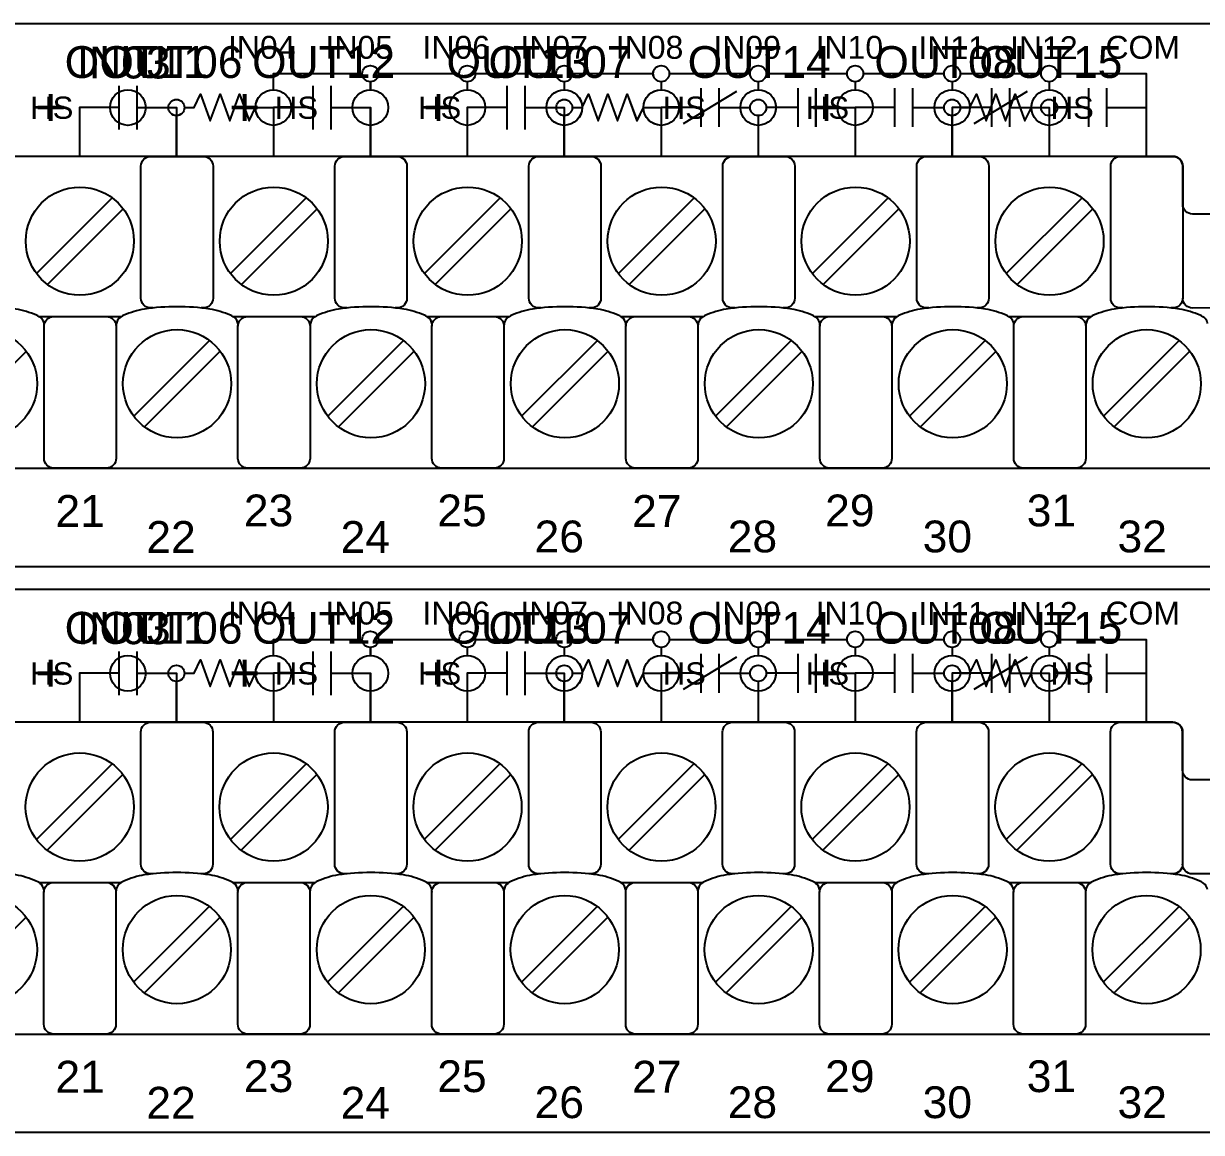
# Model space of a CAD drawing. Extents: x 1 to 47, y 1 to 34.6.
# Drawn here: x 34.4 to 38.044, y 10.856 to 14.286 of the extents above; entities that cross this region are included whole.
import ezdxf

# ---------------------------------------------------------------- set-up
doc = ezdxf.new("R2010")
doc.units = 0
doc.header["$MEASUREMENT"] = 0
for name, color, linetype in [('10_0______DWG_', 7, 'CONTINUOUS'), ('7_1__2___8__OPTOISOLATED_I', 7, 'CONTINUOUS'), ('7_2__7___8__OPTOISOLATED_I', 7, 'CONTINUOUS'), ('7_3__C___18__COMMON____6__', 7, 'CONTINUOUS'), ('7_4__D___18__COMMON____6__', 7, 'CONTINUOUS'), ('7_5__E___8__OPTOISOLATED_I', 7, 'CONTINUOUS'), ('7_6__4___18__COMMON____6__', 7, 'CONTINUOUS'), ('7_7__8___8__OPTOISOLATED_I', 7, 'CONTINUOUS'), ('8_1__2___8__OPTOISOLATED_I', 7, 'CONTINUOUS'), ('8_2__7___8__OPTOISOLATED_I', 7, 'CONTINUOUS'), ('8_3__C___18__COMMON____6__', 7, 'CONTINUOUS'), ('8_4__D___18__COMMON____6__', 7, 'CONTINUOUS'), ('8_5__E___8__OPTOISOLATED_I', 7, 'CONTINUOUS'), ('8_6__4___18__COMMON____6__', 7, 'CONTINUOUS'), ('8_7__8___8__OPTOISOLATED_I', 7, 'CONTINUOUS')]:
    doc.layers.add(name, color=color, linetype=linetype)
doc.styles.add('ARIAL', font='arial.ttf')

msp = doc.modelspace()

# ---------------------------------------------------------------- linework, layer by layer
at = {"layer": '10_0______DWG_'}
for points in [[(27.2942, 14.2863), (43.9545, 14.2863, -0.468367), (44.0044, 14.2263), (44.0044, 12.6563, -0.414132), (43.9545, 12.6063), (27.2942, 12.6063, -0.414214), (27.2442, 12.6563), (27.2442, 14.2363, -0.414287)], [(33.263, 13.0592), (33.263, 12.9412, 0.414213), (33.293, 12.9112), (38.2748, 12.9111, 0.414214), (38.3048, 12.9411), (38.3048, 13.2542), (38.3957, 13.4989, 0.480048), (38.2507, 13.6971), (38.0165, 13.6971, -0.414214), (37.9865, 13.7271), (37.9865, 13.8453, 0.414212), (37.9565, 13.8753), (37.9565, 13.8753), (32.9754, 13.8754, 0.414215), (32.9454, 13.8454), (32.9455, 13.5325), (32.8546, 13.2877, 0.47859), (32.9996, 13.0892), (33.233, 13.0892, -0.414214)], [(27.2942, 12.5363), (43.9545, 12.5363, -0.468367), (44.0044, 12.4763), (44.0044, 10.9063, -0.414132), (43.9545, 10.8563), (27.2942, 10.8563, -0.414214), (27.2442, 10.9063), (27.2442, 12.4863, -0.414287)], [(33.2624, 11.3088), (33.2624, 11.1908, 0.414213), (33.2924, 11.1608), (38.2743, 11.1608, 0.414214), (38.3043, 11.1908), (38.3043, 11.5038), (38.3952, 11.7486, 0.480048), (38.2501, 11.9468), (38.0159, 11.9468, -0.414214), (37.9859, 11.9768), (37.9859, 12.0949, 0.414212), (37.9559, 12.1249), (37.9559, 12.125), (32.9749, 12.125, 0.414215), (32.9449, 12.095), (32.945, 11.7821), (32.854, 11.5374, 0.47859), (32.9991, 11.3388), (33.2324, 11.3388, -0.414214)], [(34.4932, 11.6296), (34.6561, 11.6296, -0.414214), (34.6861, 11.5996), (34.6861, 11.1908, -0.414214), (34.6561, 11.1608), (34.4932, 11.1608, -0.414214), (34.4632, 11.1908), (34.4632, 11.5996, -0.414214)], [(35.0932, 11.6296), (35.2561, 11.6296, -0.414214), (35.2861, 11.5996), (35.2861, 11.1908, -0.414214), (35.2561, 11.1608), (35.0932, 11.1608, -0.414214), (35.0632, 11.1908), (35.0632, 11.5996, -0.414214)], [(35.6932, 11.6296), (35.8561, 11.6296, -0.414214), (35.8861, 11.5996), (35.8861, 11.1908, -0.414214), (35.8561, 11.1608), (35.6932, 11.1608, -0.414214), (35.6632, 11.1908), (35.6632, 11.5996, -0.414214)], [(36.2932, 11.6296), (36.4561, 11.6296, -0.414214), (36.4861, 11.5996), (36.4861, 11.1908, -0.414214), (36.4561, 11.1608), (36.2932, 11.1608, -0.414214), (36.2632, 11.1908), (36.2632, 11.5996, -0.414214)], [(36.8932, 11.6296), (37.0561, 11.6296, -0.414214), (37.0861, 11.5996), (37.0861, 11.1908, -0.414214), (37.0561, 11.1608), (36.8932, 11.1608, -0.414214), (36.8632, 11.1908), (36.8632, 11.5996, -0.414214)], [(37.4932, 11.6296), (37.6561, 11.6296, -0.414214), (37.6861, 11.5996), (37.6861, 11.1908, -0.414214), (37.6561, 11.1608), (37.4932, 11.1608, -0.414214), (37.4632, 11.1908), (37.4632, 11.5996, -0.414214)]]:
    msp.add_lwpolyline(points, format="xyb", close=True, dxfattribs=at)
for points in [[(34.8015, 13.4066), (34.7936, 13.4066, -0.414214), (34.7636, 13.4366), (34.7636, 13.8453, -0.414214), (34.7936, 13.8753), (34.9564, 13.8753, -0.414214), (34.9864, 13.8453), (34.9864, 13.4366, -0.414214), (34.9564, 13.4066), (34.9496, 13.4066)], [(35.4015, 13.4066), (35.3936, 13.4066, -0.414214), (35.3636, 13.4366), (35.3636, 13.8453, -0.414214), (35.3936, 13.8753), (35.5564, 13.8753, -0.414214), (35.5864, 13.8453), (35.5864, 13.4366, -0.414214), (35.5564, 13.4066), (35.5496, 13.4066)], [(36.0015, 13.4066), (35.9936, 13.4066, -0.414214), (35.9636, 13.4366), (35.9636, 13.8453, -0.414214), (35.9936, 13.8753), (36.1564, 13.8753, -0.414214), (36.1864, 13.8453), (36.1864, 13.4366, -0.414214), (36.1564, 13.4066), (36.1496, 13.4066)], [(36.6015, 13.4066), (36.5936, 13.4066, -0.414214), (36.5636, 13.4366), (36.5636, 13.8453, -0.414214), (36.5936, 13.8753), (36.7564, 13.8753, -0.414214), (36.7864, 13.8453), (36.7864, 13.4366, -0.414214), (36.7564, 13.4066), (36.7496, 13.4066)], [(37.2015, 13.4066), (37.1936, 13.4066, -0.414214), (37.1636, 13.4366), (37.1636, 13.8453, -0.414214), (37.1936, 13.8753), (37.3564, 13.8753, -0.414214), (37.3864, 13.8453), (37.3864, 13.4366, -0.414214), (37.3564, 13.4066), (37.3496, 13.4066)], [(37.8015, 13.4066), (37.7936, 13.4066, -0.414214), (37.7636, 13.4366), (37.7636, 13.8453, -0.414214), (37.7936, 13.8753), (37.9565, 13.8753, -0.414214), (37.9865, 13.8453), (37.9865, 13.4366, -0.414214), (37.9565, 13.4066), (37.9496, 13.4066)], [(38.0938, 13.4065), (38.0165, 13.4064, -0.414214), (37.9865, 13.4364)], [(34.4645, 13.3499, 0.191033), (34.456, 13.3738, 0.081668), (34.4403, 13.384, 0.0591), (34.3766, 13.4033, 0.034646), (34.2751, 13.4104, 0.03436), (34.1744, 13.4033, 0.0591), (34.1107, 13.384, 0.081668), (34.0951, 13.3738, 0.191033), (34.0866, 13.3499)], [(34.6566, 13.3799, -0.414214), (34.6866, 13.3499), (34.6866, 12.9412, -0.414214), (34.6566, 12.9112), (34.4937, 12.9112, -0.414214), (34.4637, 12.9412), (34.4637, 13.3499, -0.414214), (34.4937, 13.3799)], [(35.0645, 13.3499, 0.191033), (35.056, 13.3738, 0.081668), (35.0404, 13.384, 0.0591), (34.9766, 13.4033, 0.034646), (34.8751, 13.4104, 0.03436), (34.7744, 13.4033, 0.0591), (34.7107, 13.384, 0.081668), (34.6951, 13.3738, 0.191033), (34.6866, 13.3499)], [(35.2566, 13.3799, -0.414214), (35.2866, 13.3499), (35.2866, 12.9412, -0.414214), (35.2566, 12.9112), (35.0937, 12.9112, -0.414214), (35.0637, 12.9412), (35.0637, 13.3499, -0.414214), (35.0937, 13.3799)], [(35.6645, 13.3499, 0.191033), (35.656, 13.3738, 0.081668), (35.6404, 13.384, 0.0591), (35.5767, 13.4033, 0.034646), (35.4751, 13.4104, 0.03436), (35.3744, 13.4033, 0.0591), (35.3107, 13.384, 0.081668), (35.2951, 13.3738, 0.191033), (35.2866, 13.3499)], [(35.8566, 13.3799, -0.414214), (35.8866, 13.3499), (35.8866, 12.9412, -0.414214), (35.8566, 12.9112), (35.6937, 12.9112, -0.414214), (35.6637, 12.9412), (35.6637, 13.3499, -0.414214), (35.6937, 13.3799)], [(36.2645, 13.3499, 0.191033), (36.256, 13.3738, 0.081668), (36.2404, 13.384, 0.0591), (36.1767, 13.4033, 0.034646), (36.0751, 13.4104, 0.03436), (35.9744, 13.4033, 0.0591), (35.9107, 13.384, 0.081668), (35.8951, 13.3738, 0.191033), (35.8866, 13.3499)], [(36.4566, 13.3799, -0.414214), (36.4866, 13.3499), (36.4866, 12.9412, -0.414214), (36.4566, 12.9112), (36.2937, 12.9112, -0.414214), (36.2637, 12.9412), (36.2637, 13.3499, -0.414214), (36.2937, 13.3799)], [(36.8645, 13.3499, 0.191033), (36.856, 13.3738, 0.081668), (36.8404, 13.384, 0.0591), (36.7767, 13.4033, 0.034646), (36.6751, 13.4104, 0.03436), (36.5744, 13.4033, 0.0591), (36.5107, 13.384, 0.081668), (36.4951, 13.3738, 0.191033), (36.4866, 13.3499)], [(37.0566, 13.3799, -0.414214), (37.0866, 13.3499), (37.0866, 12.9412, -0.414214), (37.0566, 12.9112), (36.8938, 12.9112, -0.414214), (36.8638, 12.9412), (36.8638, 13.3499, -0.414214), (36.8938, 13.3799)], [(37.4645, 13.3499, 0.191033), (37.456, 13.3738, 0.081668), (37.4404, 13.384, 0.0591), (37.3767, 13.4033, 0.034646), (37.2751, 13.4104, 0.03436), (37.1745, 13.4033, 0.0591), (37.1107, 13.384, 0.081668), (37.0951, 13.3738, 0.191033), (37.0866, 13.3499)], [(37.6566, 13.3799, -0.414214), (37.6866, 13.3499), (37.6866, 12.9412, -0.414214), (37.6566, 12.9112), (37.4938, 12.9112, -0.414214), (37.4638, 12.9412), (37.4638, 13.3499, -0.414214), (37.4938, 13.3799)], [(38.0638, 13.3584, 0.127742), (38.056, 13.3738, 0.081668), (38.0404, 13.384, 0.0591), (37.9767, 13.4033, 0.034646), (37.8752, 13.4104, 0.03436), (37.7745, 13.4033, 0.0591), (37.7108, 13.384, 0.081668), (37.6951, 13.3738, 0.191033), (37.6866, 13.3499)], [(34.801, 11.6562), (34.7931, 11.6562, -0.414214), (34.7631, 11.6862), (34.7631, 12.095, -0.414214), (34.7931, 12.125), (34.9559, 12.125, -0.414214), (34.9859, 12.095), (34.9859, 11.6862, -0.414214), (34.9559, 11.6562), (34.9491, 11.6562)], [(35.401, 11.6562), (35.3931, 11.6562, -0.414214), (35.3631, 11.6862), (35.3631, 12.095, -0.414214), (35.3931, 12.125), (35.5559, 12.125, -0.414214), (35.5859, 12.095), (35.5859, 11.6862, -0.414214), (35.5559, 11.6562), (35.5491, 11.6562)], [(36.001, 11.6562), (35.9931, 11.6562, -0.414214), (35.9631, 11.6862), (35.9631, 12.095, -0.414214), (35.9931, 12.125), (36.1559, 12.125, -0.414214), (36.1859, 12.095), (36.1859, 11.6862, -0.414214), (36.1559, 11.6562), (36.1491, 11.6562)], [(36.601, 11.6562), (36.5931, 11.6562, -0.414214), (36.5631, 11.6862), (36.5631, 12.095, -0.414214), (36.5931, 12.125), (36.7559, 12.125, -0.414214), (36.7859, 12.095), (36.7859, 11.6862, -0.414214), (36.7559, 11.6562), (36.7491, 11.6562)], [(37.201, 11.6562), (37.1931, 11.6562, -0.414214), (37.1631, 11.6862), (37.1631, 12.095, -0.414214), (37.1931, 12.125), (37.3559, 12.125, -0.414214), (37.3859, 12.095), (37.3859, 11.6862, -0.414214), (37.3559, 11.6562), (37.3491, 11.6562)], [(37.801, 11.6562), (37.7931, 11.6562, -0.414214), (37.7631, 11.6862), (37.7631, 12.095, -0.414214), (37.7931, 12.125), (37.9559, 12.125, -0.414214), (37.9859, 12.095), (37.9859, 11.6862, -0.414214), (37.9559, 11.6562), (37.9491, 11.6562)], [(38.0933, 11.6561), (38.0159, 11.656, -0.414214), (37.9859, 11.686)], [(34.464, 11.5996, 0.191033), (34.4555, 11.6235, 0.081668), (34.4398, 11.6336, 0.0591), (34.3761, 11.653, 0.034646), (34.2746, 11.66, 0.03436), (34.1739, 11.653, 0.0591), (34.1102, 11.6336, 0.081668), (34.0946, 11.6235, 0.191033), (34.0861, 11.5996)], [(35.064, 11.5996, 0.191033), (35.0555, 11.6235, 0.081668), (35.0398, 11.6336, 0.0591), (34.9761, 11.653, 0.034646), (34.8746, 11.66, 0.03436), (34.7739, 11.653, 0.0591), (34.7102, 11.6336, 0.081668), (34.6946, 11.6235, 0.191033), (34.6861, 11.5996)], [(35.664, 11.5996, 0.191033), (35.6555, 11.6235, 0.081668), (35.6398, 11.6336, 0.0591), (35.5761, 11.653, 0.034646), (35.4746, 11.66, 0.03436), (35.3739, 11.653, 0.0591), (35.3102, 11.6336, 0.081668), (35.2946, 11.6235, 0.191033), (35.2861, 11.5996)], [(36.264, 11.5996, 0.191033), (36.2555, 11.6235, 0.081668), (36.2398, 11.6336, 0.0591), (36.1761, 11.653, 0.034646), (36.0746, 11.66, 0.03436), (35.9739, 11.653, 0.0591), (35.9102, 11.6336, 0.081668), (35.8946, 11.6235, 0.191033), (35.8861, 11.5996)], [(36.864, 11.5996, 0.191033), (36.8555, 11.6235, 0.081668), (36.8398, 11.6336, 0.0591), (36.7761, 11.653, 0.034646), (36.6746, 11.66, 0.03436), (36.5739, 11.653, 0.0591), (36.5102, 11.6336, 0.081668), (36.4946, 11.6235, 0.191033), (36.4861, 11.5996)], [(37.464, 11.5996, 0.191033), (37.4555, 11.6235, 0.081668), (37.4398, 11.6336, 0.0591), (37.3761, 11.653, 0.034646), (37.2746, 11.66, 0.03436), (37.1739, 11.653, 0.0591), (37.1102, 11.6336, 0.081668), (37.0946, 11.6235, 0.191033), (37.0861, 11.5996)], [(38.0633, 11.608, 0.127742), (38.0555, 11.6235, 0.081668), (38.0399, 11.6336, 0.0591), (37.9762, 11.653, 0.034646), (37.8746, 11.66, 0.03436), (37.7739, 11.653, 0.0591), (37.7102, 11.6336, 0.081668), (37.6946, 11.6235, 0.191033), (37.6861, 11.5996)]]:
    msp.add_lwpolyline(points, format="xyb", dxfattribs=at)
for points in [[(34.6749, 13.747), (34.4407, 13.5128)], [(35.2749, 13.747), (35.0407, 13.5128)], [(35.8749, 13.747), (35.6407, 13.5128)], [(36.4749, 13.747), (36.2407, 13.5128)], [(37.0749, 13.747), (36.8407, 13.5128)], [(37.6749, 13.747), (37.4407, 13.5128)], [(34.7083, 13.7135), (34.4741, 13.4794)], [(35.3083, 13.7135), (35.0741, 13.4794)], [(35.9083, 13.7135), (35.6741, 13.4794)], [(36.5083, 13.7135), (36.2741, 13.4794)], [(37.1083, 13.7135), (36.8741, 13.4794)], [(37.7083, 13.7135), (37.4741, 13.4794)], [(34.448, 13.3799), (34.7031, 13.3799)], [(35.048, 13.3799), (35.3031, 13.3799)], [(35.648, 13.3799), (35.9031, 13.3799)], [(36.248, 13.3799), (36.5031, 13.3799)], [(36.848, 13.3799), (37.1031, 13.3799)], [(37.448, 13.3799), (37.7031, 13.3799)], [(34.9755, 13.306), (34.7413, 13.0718)], [(35.5755, 13.306), (35.3413, 13.0718)], [(36.1755, 13.306), (35.9413, 13.0718)], [(36.7755, 13.306), (36.5413, 13.0718)], [(37.3755, 13.306), (37.1413, 13.0718)], [(37.9755, 13.306), (37.7414, 13.0718)], [(34.4089, 13.2725), (34.1747, 13.0384)], [(35.0089, 13.2725), (34.7748, 13.0384)], [(35.6089, 13.2725), (35.3748, 13.0384)], [(36.2089, 13.2725), (35.9748, 13.0384)], [(36.8089, 13.2725), (36.5748, 13.0384)], [(37.4089, 13.2725), (37.1748, 13.0384)], [(38.009, 13.2725), (37.7748, 13.0384)], [(34.6743, 11.9966), (34.4402, 11.7624)], [(35.2743, 11.9966), (35.0402, 11.7624)], [(35.8743, 11.9966), (35.6402, 11.7624)], [(36.4744, 11.9966), (36.2402, 11.7624)], [(37.0744, 11.9966), (36.8402, 11.7624)], [(37.6744, 11.9966), (37.4402, 11.7624)], [(34.7078, 11.9632), (34.4736, 11.729)], [(35.3078, 11.9632), (35.0736, 11.729)], [(35.9078, 11.9632), (35.6736, 11.729)], [(36.5078, 11.9632), (36.2736, 11.729)], [(37.1078, 11.9632), (36.8736, 11.729)], [(37.7078, 11.9632), (37.4736, 11.729)], [(34.4474, 11.6296), (34.7026, 11.6296)], [(35.0475, 11.6296), (35.3026, 11.6296)], [(35.6475, 11.6296), (35.9026, 11.6296)], [(36.2475, 11.6296), (36.5026, 11.6296)], [(36.8475, 11.6296), (37.1026, 11.6296)], [(37.4475, 11.6296), (37.7026, 11.6296)], [(34.975, 11.5556), (34.7408, 11.3214)], [(35.575, 11.5556), (35.3408, 11.3214)], [(36.175, 11.5556), (35.9408, 11.3214)], [(36.775, 11.5556), (36.5408, 11.3214)], [(37.375, 11.5556), (37.1408, 11.3214)], [(37.975, 11.5556), (37.7408, 11.3214)], [(34.4084, 11.5222), (34.1742, 11.288)], [(35.0084, 11.5222), (34.7742, 11.288)], [(35.6084, 11.5222), (35.3742, 11.288)], [(36.2084, 11.5222), (35.9742, 11.288)], [(36.8084, 11.5222), (36.5742, 11.288)], [(37.4084, 11.5222), (37.1742, 11.288)], [(38.0084, 11.5222), (37.7743, 11.288)]]:
    msp.add_lwpolyline(points, dxfattribs=at)
for centre in [(34.5745, 13.6132), (35.1745, 13.6132), (35.7745, 13.6132), (36.3745, 13.6132), (36.9745, 13.6132), (37.5745, 13.6132), (34.2751, 13.1722), (34.8751, 13.1722), (35.4751, 13.1722), (36.0751, 13.1722), (36.6751, 13.1722), (37.2751, 13.1722), (37.8752, 13.1722), (34.574, 11.8628), (35.174, 11.8628), (35.774, 11.8628), (36.374, 11.8628), (36.974, 11.8628), (37.574, 11.8628), (34.2746, 11.4218), (34.8746, 11.4218), (35.4746, 11.4218), (36.0746, 11.4218), (36.6746, 11.4218), (37.2746, 11.4218), (37.8746, 11.4218)]:
    msp.add_circle(centre, 0.1673, dxfattribs=at)
at = {"layer": '7_1__2___8__OPTOISOLATED_I'}
for points in [[(34.6953, 14.094), (34.6953, 13.959)], [(34.751, 14.094), (34.751, 13.959)], [(35.2953, 14.094), (35.2953, 13.959)], [(35.351, 14.094), (35.351, 13.959)], [(35.8953, 14.094), (35.8953, 13.959)], [(35.951, 14.094), (35.951, 13.959)], [(36.6056, 14.0765), (36.4406, 13.9765)], [(36.4953, 14.0865), (36.4953, 13.9665)], [(36.551, 14.0865), (36.551, 13.9665)], [(36.7953, 14.0865), (36.7953, 13.9665)], [(36.851, 14.0865), (36.851, 13.9665)], [(37.5056, 14.0765), (37.3406, 13.9765)], [(37.3953, 14.0865), (37.3953, 13.9665)], [(37.451, 14.0865), (37.451, 13.9665)], [(37.6953, 14.0865), (37.6953, 13.9665)], [(37.751, 14.0865), (37.751, 13.9665)], [(34.6953, 14.0265), (34.5732, 14.0265), (34.5732, 13.8753)], [(34.751, 14.0265), (34.8732, 14.0265), (34.8732, 13.8753)], [(35.2953, 14.0265), (35.1732, 14.0265), (35.1732, 13.8753)], [(35.351, 14.0265), (35.4732, 14.0265), (35.4732, 13.8753)], [(35.8953, 14.0265), (35.7732, 14.0265), (35.7732, 13.8753)], [(35.951, 14.0265), (36.0732, 14.0265), (36.0732, 13.8753)], [(36.4953, 14.0265), (36.3732, 14.0265), (36.3732, 13.8753)], [(36.551, 14.0265), (36.6482, 14.0265)], [(36.6732, 14.0015), (36.6732, 13.8753)], [(36.7953, 14.0265), (36.6982, 14.0265)], [(36.851, 14.0265), (36.9732, 14.0265), (36.9732, 13.8753)], [(37.3953, 14.0265), (37.2732, 14.0265), (37.2732, 13.8753)], [(37.451, 14.0265), (37.5482, 14.0265)], [(37.5732, 14.0015), (37.5732, 13.8753)], [(37.6953, 14.0265), (37.5982, 14.0265)], [(37.751, 14.0265), (37.8732, 14.0265), (37.8732, 13.8753)]]:
    msp.add_lwpolyline(points, dxfattribs=at)
for centre in [(36.6732, 14.0265), (37.5732, 14.0265)]:
    msp.add_circle(centre, 0.025, dxfattribs=at)
at = {"layer": '7_2__7___8__OPTOISOLATED_I'}
for points in [[(34.6953, 14.094), (34.6953, 13.959)], [(34.7509, 14.094), (34.7509, 13.959)], [(35.2953, 14.094), (35.2953, 13.959)], [(35.3509, 14.094), (35.3509, 13.959)], [(35.8953, 14.094), (35.8953, 13.959)], [(35.9509, 14.094), (35.9509, 13.959)], [(36.6056, 14.0765), (36.4406, 13.9765)], [(36.4953, 14.0865), (36.4953, 13.9665)], [(36.5509, 14.0865), (36.5509, 13.9665)], [(36.7953, 14.0865), (36.7953, 13.9665)], [(36.8509, 14.0865), (36.8509, 13.9665)], [(37.5056, 14.0765), (37.3406, 13.9765)], [(37.3953, 14.0865), (37.3953, 13.9665)], [(37.4509, 14.0865), (37.4509, 13.9665)], [(37.6953, 14.0865), (37.6953, 13.9665)], [(37.7509, 14.0865), (37.7509, 13.9665)], [(34.6953, 14.0265), (34.5731, 14.0265), (34.5731, 13.8753)], [(34.7509, 14.0265), (34.8731, 14.0265), (34.8731, 13.8753)], [(35.2953, 14.0265), (35.1731, 14.0265), (35.1731, 13.8753)], [(35.3509, 14.0265), (35.4731, 14.0265), (35.4731, 13.8753)], [(35.8953, 14.0265), (35.7731, 14.0265), (35.7731, 13.8753)], [(35.9509, 14.0265), (36.0731, 14.0265), (36.0731, 13.8753)], [(36.4953, 14.0265), (36.3731, 14.0265), (36.3731, 13.8753)], [(36.5509, 14.0265), (36.6481, 14.0265)], [(36.6731, 14.0015), (36.6731, 13.8753)], [(36.7953, 14.0265), (36.6981, 14.0265)], [(36.8509, 14.0265), (36.9731, 14.0265), (36.9731, 13.8753)], [(37.3953, 14.0265), (37.2731, 14.0265), (37.2731, 13.8753)], [(37.4509, 14.0265), (37.5481, 14.0265)], [(37.5731, 14.0015), (37.5731, 13.8753)], [(37.6953, 14.0265), (37.5981, 14.0265)], [(37.7509, 14.0265), (37.8731, 14.0265), (37.8731, 13.8753)]]:
    msp.add_lwpolyline(points, dxfattribs=at)
for centre in [(36.6731, 14.0265), (37.5731, 14.0265)]:
    msp.add_circle(centre, 0.025, dxfattribs=at)
at = {"layer": '7_3__C___18__COMMON____6__'}
for points in [[(35.1731, 14.0815), (35.1731, 14.1315), (35.4481, 14.1315)], [(35.4731, 14.1065), (35.4731, 14.0815)], [(35.4981, 14.1315), (35.7481, 14.1315)], [(35.7731, 14.1065), (35.7731, 14.0815)], [(35.7981, 14.1315), (36.0481, 14.1315)], [(36.0731, 14.1065), (36.0731, 14.0815)], [(36.0981, 14.1315), (36.3481, 14.1315)], [(36.3731, 14.1065), (36.3731, 14.0815)], [(36.3981, 14.1315), (36.6481, 14.1315)], [(36.6731, 14.1065), (36.6731, 14.0815)], [(36.6981, 14.1315), (36.9481, 14.1315)], [(36.9731, 14.1065), (36.9731, 14.0815)], [(36.9981, 14.1315), (37.2481, 14.1315)], [(37.2731, 14.1065), (37.2731, 14.0815)], [(37.2981, 14.1315), (37.5481, 14.1315)], [(37.5731, 14.1065), (37.5731, 14.0815)], [(37.5981, 14.1315), (37.8731, 14.1315), (37.8731, 13.8753)], [(34.6681, 14.0265), (34.5731, 14.0265), (34.5731, 13.8753)], [(34.7781, 14.0265), (34.8731, 14.0265), (34.8731, 13.8753)], [(35.1731, 13.9715), (35.1731, 13.8753)], [(35.4731, 13.9715), (35.4731, 13.8753)], [(35.7731, 13.9715), (35.7731, 13.8753)], [(36.0731, 13.9715), (36.0731, 13.8753)], [(36.3731, 13.9715), (36.3731, 13.8753)], [(36.6731, 13.9715), (36.6731, 13.8753)], [(36.9731, 13.9715), (36.9731, 13.8753)], [(37.2731, 13.9715), (37.2731, 13.8753)], [(37.5731, 13.9715), (37.5731, 13.8753)]]:
    msp.add_lwpolyline(points, dxfattribs=at)
for centre, radius in [((35.4731, 14.1315), 0.025), ((35.7731, 14.1315), 0.025), ((36.0731, 14.1315), 0.025), ((36.3731, 14.1315), 0.025), ((36.6731, 14.1315), 0.025), ((36.9731, 14.1315), 0.025), ((37.2731, 14.1315), 0.025), ((37.5731, 14.1315), 0.025), ((34.7231, 14.0265), 0.055), ((35.1731, 14.0265), 0.055), ((35.4731, 14.0265), 0.055), ((35.7731, 14.0265), 0.055), ((36.0731, 14.0265), 0.055), ((36.3731, 14.0265), 0.055), ((36.6731, 14.0265), 0.055), ((36.9731, 14.0265), 0.055), ((37.2731, 14.0265), 0.055), ((37.5731, 14.0265), 0.055)]:
    msp.add_circle(centre, radius, dxfattribs=at)
at = {"layer": '7_4__D___18__COMMON____6__'}
for points in [[(35.1731, 14.0815), (35.1731, 14.1315), (35.4481, 14.1315)], [(35.4731, 14.1065), (35.4731, 14.0815)], [(35.4981, 14.1315), (35.7481, 14.1315)], [(35.7731, 14.1065), (35.7731, 14.0815)], [(35.7981, 14.1315), (36.0481, 14.1315)], [(36.0731, 14.1065), (36.0731, 14.0815)], [(36.0981, 14.1315), (36.3481, 14.1315)], [(36.3731, 14.1065), (36.3731, 14.0815)], [(36.3981, 14.1315), (36.6481, 14.1315)], [(36.6731, 14.1065), (36.6731, 14.0815)], [(36.6981, 14.1315), (36.9481, 14.1315)], [(36.9731, 14.1065), (36.9731, 14.0815)], [(36.9981, 14.1315), (37.2481, 14.1315)], [(37.2731, 14.1065), (37.2731, 14.0815)], [(37.2981, 14.1315), (37.5481, 14.1315)], [(37.5731, 14.1065), (37.5731, 14.0815)], [(37.5981, 14.1315), (37.8731, 14.1315), (37.8731, 13.8753)], [(34.6681, 14.0265), (34.5731, 14.0265), (34.5731, 13.8753)], [(34.7781, 14.0265), (34.8731, 14.0265), (34.8731, 13.8753)], [(35.1731, 13.9715), (35.1731, 13.8753)], [(35.4731, 13.9715), (35.4731, 13.8753)], [(35.7731, 13.9715), (35.7731, 13.8753)], [(36.0731, 13.9715), (36.0731, 13.8753)], [(36.3731, 13.9715), (36.3731, 13.8753)], [(36.6731, 13.9715), (36.6731, 13.8753)], [(36.9731, 13.9715), (36.9731, 13.8753)], [(37.2731, 13.9715), (37.2731, 13.8753)], [(37.5731, 13.9715), (37.5731, 13.8753)]]:
    msp.add_lwpolyline(points, dxfattribs=at)
for centre, radius in [((35.4731, 14.1315), 0.025), ((35.7731, 14.1315), 0.025), ((36.0731, 14.1315), 0.025), ((36.3731, 14.1315), 0.025), ((36.6731, 14.1315), 0.025), ((36.9731, 14.1315), 0.025), ((37.2731, 14.1315), 0.025), ((37.5731, 14.1315), 0.025), ((34.7231, 14.0265), 0.055), ((35.1731, 14.0265), 0.055), ((35.4731, 14.0265), 0.055), ((35.7731, 14.0265), 0.055), ((36.0731, 14.0265), 0.055), ((36.3731, 14.0265), 0.055), ((36.6731, 14.0265), 0.055), ((36.9731, 14.0265), 0.055), ((37.2731, 14.0265), 0.055), ((37.5731, 14.0265), 0.055)]:
    msp.add_circle(centre, radius, dxfattribs=at)
at = {"layer": '7_5__E___8__OPTOISOLATED_I'}
for points in [[(34.6953, 14.0865), (34.6953, 13.9665)], [(34.751, 14.0865), (34.751, 13.9665)], [(34.8982, 14.0265), (34.9281, 14.0265), (34.9481, 14.0677), (34.9781, 13.9852), (35.0081, 14.0677), (35.0381, 13.9852), (35.0682, 14.0677), (35.0982, 13.9852), (35.1182, 14.0265), (35.1732, 14.0265), (35.1732, 13.8753)], [(35.8953, 14.0865), (35.8953, 13.9665)], [(35.9509, 14.0865), (35.9509, 13.9665)], [(36.0981, 14.0265), (36.1281, 14.0265), (36.1481, 14.0677), (36.1781, 13.9852), (36.2081, 14.0677), (36.2381, 13.9852), (36.2681, 14.0677), (36.2982, 13.9852), (36.3182, 14.0265), (36.3731, 14.0265), (36.3731, 13.8753)], [(37.0953, 14.0865), (37.0953, 13.9665)], [(37.1509, 14.0865), (37.1509, 13.9665)], [(37.2981, 14.0265), (37.3281, 14.0265), (37.3481, 14.0677), (37.3781, 13.9852), (37.4081, 14.0677), (37.4381, 13.9852), (37.4681, 14.0677), (37.4982, 13.9852), (37.5182, 14.0265), (37.5731, 14.0265), (37.5731, 13.8753)], [(34.6953, 14.0265), (34.5732, 14.0265), (34.5732, 13.8753)], [(34.751, 14.0265), (34.8482, 14.0265)], [(34.8732, 13.8753), (34.8732, 14.0015)], [(35.8953, 14.0265), (35.7731, 14.0265), (35.7731, 13.8753)], [(35.9509, 14.0265), (36.0481, 14.0265)], [(36.0731, 13.8753), (36.0731, 14.0015)], [(37.0953, 14.0265), (36.9731, 14.0265), (36.9731, 13.8753)], [(37.1509, 14.0265), (37.2481, 14.0265)], [(37.2731, 13.8753), (37.2731, 14.0015)]]:
    msp.add_lwpolyline(points, dxfattribs=at)
for centre in [(34.8732, 14.0265), (36.0731, 14.0265), (37.2731, 14.0265)]:
    msp.add_circle(centre, 0.025, dxfattribs=at)
at = {"layer": '7_6__4___18__COMMON____6__'}
for points in [[(35.1732, 14.0815), (35.1732, 14.1315), (35.4482, 14.1315)], [(35.4732, 14.1065), (35.4732, 14.0815)], [(35.4982, 14.1315), (35.7482, 14.1315)], [(35.7732, 14.1065), (35.7732, 14.0815)], [(35.7982, 14.1315), (36.0482, 14.1315)], [(36.0732, 14.1065), (36.0732, 14.0815)], [(36.0982, 14.1315), (36.3482, 14.1315)], [(36.3732, 14.1065), (36.3732, 14.0815)], [(36.3982, 14.1315), (36.6482, 14.1315)], [(36.6732, 14.1065), (36.6732, 14.0815)], [(36.6982, 14.1315), (36.9482, 14.1315)], [(36.9732, 14.1065), (36.9732, 14.0815)], [(36.9982, 14.1315), (37.2482, 14.1315)], [(37.2732, 14.1065), (37.2732, 14.0815)], [(37.2982, 14.1315), (37.5482, 14.1315)], [(37.5732, 14.1065), (37.5732, 14.0815)], [(37.5982, 14.1315), (37.8732, 14.1315), (37.8732, 13.8753)], [(34.6681, 14.0265), (34.5732, 14.0265), (34.5732, 13.8753)], [(34.7781, 14.0265), (34.8732, 14.0265), (34.8732, 13.8753)], [(35.1732, 13.9715), (35.1732, 13.8753)], [(35.4732, 13.9715), (35.4732, 13.8753)], [(35.7732, 13.9715), (35.7732, 13.8753)], [(36.0732, 13.9715), (36.0732, 13.8753)], [(36.3732, 13.9715), (36.3732, 13.8753)], [(36.6732, 13.9715), (36.6732, 13.8753)], [(36.9732, 13.9715), (36.9732, 13.8753)], [(37.2732, 13.9715), (37.2732, 13.8753)], [(37.5732, 13.9715), (37.5732, 13.8753)]]:
    msp.add_lwpolyline(points, dxfattribs=at)
for centre, radius in [((35.4732, 14.1315), 0.025), ((35.7732, 14.1315), 0.025), ((36.0732, 14.1315), 0.025), ((36.3732, 14.1315), 0.025), ((36.6732, 14.1315), 0.025), ((36.9732, 14.1315), 0.025), ((37.2732, 14.1315), 0.025), ((37.5732, 14.1315), 0.025), ((34.7231, 14.0265), 0.055), ((35.1732, 14.0265), 0.055), ((35.4732, 14.0265), 0.055), ((35.7732, 14.0265), 0.055), ((36.0732, 14.0265), 0.055), ((36.3732, 14.0265), 0.055), ((36.6732, 14.0265), 0.055), ((36.9732, 14.0265), 0.055), ((37.2732, 14.0265), 0.055), ((37.5732, 14.0265), 0.055)]:
    msp.add_circle(centre, radius, dxfattribs=at)
at = {"layer": '7_7__8___8__OPTOISOLATED_I'}
for points in [[(34.6953, 14.0865), (34.6953, 13.9665)], [(34.7509, 14.0865), (34.7509, 13.9665)], [(34.898, 14.0265), (34.9281, 14.0265), (34.9481, 14.0677), (34.9781, 13.9852), (35.0081, 14.0677), (35.0381, 13.9852), (35.0681, 14.0677), (35.0981, 13.9852), (35.1182, 14.0265), (35.1731, 14.0265), (35.1731, 13.8753)], [(35.8953, 14.0865), (35.8953, 13.9665)], [(35.9509, 14.0865), (35.9509, 13.9665)], [(36.098, 14.0265), (36.1281, 14.0265), (36.1481, 14.0677), (36.1781, 13.9852), (36.2081, 14.0677), (36.2381, 13.9852), (36.2681, 14.0677), (36.2981, 13.9852), (36.3182, 14.0265), (36.3731, 14.0265), (36.3731, 13.8753)], [(37.0953, 14.0865), (37.0953, 13.9665)], [(37.1509, 14.0865), (37.1509, 13.9665)], [(37.298, 14.0265), (37.3281, 14.0265), (37.3481, 14.0677), (37.3781, 13.9852), (37.4081, 14.0677), (37.4381, 13.9852), (37.4681, 14.0677), (37.4981, 13.9852), (37.5182, 14.0265), (37.5731, 14.0265), (37.5731, 13.8753)], [(34.6953, 14.0265), (34.5731, 14.0265), (34.5731, 13.8753)], [(34.7509, 14.0265), (34.8483, 14.0265)], [(34.8731, 14.0016), (34.8731, 13.8753)], [(35.8953, 14.0265), (35.7731, 14.0265), (35.7731, 13.8753)], [(35.9509, 14.0265), (36.0483, 14.0265)], [(36.0731, 14.0016), (36.0731, 13.8753)], [(37.0953, 14.0265), (36.9731, 14.0265), (36.9731, 13.8753)], [(37.1509, 14.0265), (37.2483, 14.0265)], [(37.2731, 14.0016), (37.2731, 13.8753)]]:
    msp.add_lwpolyline(points, dxfattribs=at)
for centre in [(34.8731, 14.0265), (36.0731, 14.0265), (37.2731, 14.0265)]:
    msp.add_circle(centre, 0.0249, dxfattribs=at)
at = {"layer": '8_1__2___8__OPTOISOLATED_I'}
for points in [[(34.6953, 12.344), (34.6953, 12.209)], [(34.751, 12.344), (34.751, 12.209)], [(35.2953, 12.344), (35.2953, 12.209)], [(35.351, 12.344), (35.351, 12.209)], [(35.8953, 12.344), (35.8953, 12.209)], [(35.951, 12.344), (35.951, 12.209)], [(36.6056, 12.3265), (36.4406, 12.2265)], [(36.4953, 12.3365), (36.4953, 12.2165)], [(36.551, 12.3365), (36.551, 12.2165)], [(36.7953, 12.3365), (36.7953, 12.2165)], [(36.851, 12.3365), (36.851, 12.2165)], [(37.5056, 12.3265), (37.3406, 12.2265)], [(37.3953, 12.3365), (37.3953, 12.2165)], [(37.451, 12.3365), (37.451, 12.2165)], [(37.6953, 12.3365), (37.6953, 12.2165)], [(37.751, 12.3365), (37.751, 12.2165)], [(34.6953, 12.2765), (34.5732, 12.2765), (34.5732, 12.1253)], [(34.751, 12.2765), (34.8732, 12.2765), (34.8732, 12.1253)], [(35.2953, 12.2765), (35.1732, 12.2765), (35.1732, 12.1253)], [(35.351, 12.2765), (35.4732, 12.2765), (35.4732, 12.1253)], [(35.8953, 12.2765), (35.7732, 12.2765), (35.7732, 12.1253)], [(35.951, 12.2765), (36.0732, 12.2765), (36.0732, 12.1253)], [(36.4953, 12.2765), (36.3732, 12.2765), (36.3732, 12.1253)], [(36.551, 12.2765), (36.6482, 12.2765)], [(36.6732, 12.2515), (36.6732, 12.1253)], [(36.7953, 12.2765), (36.6982, 12.2765)], [(36.851, 12.2765), (36.9732, 12.2765), (36.9732, 12.1253)], [(37.3953, 12.2765), (37.2732, 12.2765), (37.2732, 12.1253)], [(37.451, 12.2765), (37.5482, 12.2765)], [(37.5732, 12.2515), (37.5732, 12.1253)], [(37.6953, 12.2765), (37.5982, 12.2765)], [(37.751, 12.2765), (37.8732, 12.2765), (37.8732, 12.1253)]]:
    msp.add_lwpolyline(points, dxfattribs=at)
for centre in [(36.6732, 12.2765), (37.5732, 12.2765)]:
    msp.add_circle(centre, 0.025, dxfattribs=at)
at = {"layer": '8_2__7___8__OPTOISOLATED_I'}
for points in [[(34.6953, 12.344), (34.6953, 12.209)], [(34.7509, 12.344), (34.7509, 12.209)], [(35.2953, 12.344), (35.2953, 12.209)], [(35.3509, 12.344), (35.3509, 12.209)], [(35.8953, 12.344), (35.8953, 12.209)], [(35.9509, 12.344), (35.9509, 12.209)], [(36.6056, 12.3265), (36.4406, 12.2265)], [(36.4953, 12.3365), (36.4953, 12.2165)], [(36.5509, 12.3365), (36.5509, 12.2165)], [(36.7953, 12.3365), (36.7953, 12.2165)], [(36.8509, 12.3365), (36.8509, 12.2165)], [(37.5056, 12.3265), (37.3406, 12.2265)], [(37.3953, 12.3365), (37.3953, 12.2165)], [(37.4509, 12.3365), (37.4509, 12.2165)], [(37.6953, 12.3365), (37.6953, 12.2165)], [(37.7509, 12.3365), (37.7509, 12.2165)], [(34.6953, 12.2765), (34.5731, 12.2765), (34.5731, 12.1253)], [(34.7509, 12.2765), (34.8731, 12.2765), (34.8731, 12.1253)], [(35.2953, 12.2765), (35.1731, 12.2765), (35.1731, 12.1253)], [(35.3509, 12.2765), (35.4731, 12.2765), (35.4731, 12.1253)], [(35.8953, 12.2765), (35.7731, 12.2765), (35.7731, 12.1253)], [(35.9509, 12.2765), (36.0731, 12.2765), (36.0731, 12.1253)], [(36.4953, 12.2765), (36.3731, 12.2765), (36.3731, 12.1253)], [(36.5509, 12.2765), (36.6481, 12.2765)], [(36.6731, 12.2515), (36.6731, 12.1253)], [(36.7953, 12.2765), (36.6981, 12.2765)], [(36.8509, 12.2765), (36.9731, 12.2765), (36.9731, 12.1253)], [(37.3953, 12.2765), (37.2731, 12.2765), (37.2731, 12.1253)], [(37.4509, 12.2765), (37.5481, 12.2765)], [(37.5731, 12.2515), (37.5731, 12.1253)], [(37.6953, 12.2765), (37.5981, 12.2765)], [(37.7509, 12.2765), (37.8731, 12.2765), (37.8731, 12.1253)]]:
    msp.add_lwpolyline(points, dxfattribs=at)
for centre in [(36.6731, 12.2765), (37.5731, 12.2765)]:
    msp.add_circle(centre, 0.025, dxfattribs=at)
at = {"layer": '8_3__C___18__COMMON____6__'}
for points in [[(35.1731, 12.3315), (35.1731, 12.3815), (35.4481, 12.3815)], [(35.4731, 12.3565), (35.4731, 12.3315)], [(35.4981, 12.3815), (35.7481, 12.3815)], [(35.7731, 12.3565), (35.7731, 12.3315)], [(35.7981, 12.3815), (36.0481, 12.3815)], [(36.0731, 12.3565), (36.0731, 12.3315)], [(36.0981, 12.3815), (36.3481, 12.3815)], [(36.3731, 12.3565), (36.3731, 12.3315)], [(36.3981, 12.3815), (36.6481, 12.3815)], [(36.6731, 12.3565), (36.6731, 12.3315)], [(36.6981, 12.3815), (36.9481, 12.3815)], [(36.9731, 12.3565), (36.9731, 12.3315)], [(36.9981, 12.3815), (37.2481, 12.3815)], [(37.2731, 12.3565), (37.2731, 12.3315)], [(37.2981, 12.3815), (37.5481, 12.3815)], [(37.5731, 12.3565), (37.5731, 12.3315)], [(37.5981, 12.3815), (37.8731, 12.3815), (37.8731, 12.1253)], [(34.6681, 12.2765), (34.5731, 12.2765), (34.5731, 12.1253)], [(34.7781, 12.2765), (34.8731, 12.2765), (34.8731, 12.1253)], [(35.1731, 12.2215), (35.1731, 12.1253)], [(35.4731, 12.2215), (35.4731, 12.1253)], [(35.7731, 12.2215), (35.7731, 12.1253)], [(36.0731, 12.2215), (36.0731, 12.1253)], [(36.3731, 12.2215), (36.3731, 12.1253)], [(36.6731, 12.2215), (36.6731, 12.1253)], [(36.9731, 12.2215), (36.9731, 12.1253)], [(37.2731, 12.2215), (37.2731, 12.1253)], [(37.5731, 12.2215), (37.5731, 12.1253)]]:
    msp.add_lwpolyline(points, dxfattribs=at)
for centre, radius in [((35.4731, 12.3815), 0.025), ((35.7731, 12.3815), 0.025), ((36.0731, 12.3815), 0.025), ((36.3731, 12.3815), 0.025), ((36.6731, 12.3815), 0.025), ((36.9731, 12.3815), 0.025), ((37.2731, 12.3815), 0.025), ((37.5731, 12.3815), 0.025), ((34.7231, 12.2765), 0.055), ((35.1731, 12.2765), 0.055), ((35.4731, 12.2765), 0.055), ((35.7731, 12.2765), 0.055), ((36.0731, 12.2765), 0.055), ((36.3731, 12.2765), 0.055), ((36.6731, 12.2765), 0.055), ((36.9731, 12.2765), 0.055), ((37.2731, 12.2765), 0.055), ((37.5731, 12.2765), 0.055)]:
    msp.add_circle(centre, radius, dxfattribs=at)
at = {"layer": '8_4__D___18__COMMON____6__'}
for points in [[(35.1731, 12.3315), (35.1731, 12.3815), (35.4481, 12.3815)], [(35.4731, 12.3565), (35.4731, 12.3315)], [(35.4981, 12.3815), (35.7481, 12.3815)], [(35.7731, 12.3565), (35.7731, 12.3315)], [(35.7981, 12.3815), (36.0481, 12.3815)], [(36.0731, 12.3565), (36.0731, 12.3315)], [(36.0981, 12.3815), (36.3481, 12.3815)], [(36.3731, 12.3565), (36.3731, 12.3315)], [(36.3981, 12.3815), (36.6481, 12.3815)], [(36.6731, 12.3565), (36.6731, 12.3315)], [(36.6981, 12.3815), (36.9481, 12.3815)], [(36.9731, 12.3565), (36.9731, 12.3315)], [(36.9981, 12.3815), (37.2481, 12.3815)], [(37.2731, 12.3565), (37.2731, 12.3315)], [(37.2981, 12.3815), (37.5481, 12.3815)], [(37.5731, 12.3565), (37.5731, 12.3315)], [(37.5981, 12.3815), (37.8731, 12.3815), (37.8731, 12.1253)], [(34.6681, 12.2765), (34.5731, 12.2765), (34.5731, 12.1253)], [(34.7781, 12.2765), (34.8731, 12.2765), (34.8731, 12.1253)], [(35.1731, 12.2215), (35.1731, 12.1253)], [(35.4731, 12.2215), (35.4731, 12.1253)], [(35.7731, 12.2215), (35.7731, 12.1253)], [(36.0731, 12.2215), (36.0731, 12.1253)], [(36.3731, 12.2215), (36.3731, 12.1253)], [(36.6731, 12.2215), (36.6731, 12.1253)], [(36.9731, 12.2215), (36.9731, 12.1253)], [(37.2731, 12.2215), (37.2731, 12.1253)], [(37.5731, 12.2215), (37.5731, 12.1253)]]:
    msp.add_lwpolyline(points, dxfattribs=at)
for centre, radius in [((35.4731, 12.3815), 0.025), ((35.7731, 12.3815), 0.025), ((36.0731, 12.3815), 0.025), ((36.3731, 12.3815), 0.025), ((36.6731, 12.3815), 0.025), ((36.9731, 12.3815), 0.025), ((37.2731, 12.3815), 0.025), ((37.5731, 12.3815), 0.025), ((34.7231, 12.2765), 0.055), ((35.1731, 12.2765), 0.055), ((35.4731, 12.2765), 0.055), ((35.7731, 12.2765), 0.055), ((36.0731, 12.2765), 0.055), ((36.3731, 12.2765), 0.055), ((36.6731, 12.2765), 0.055), ((36.9731, 12.2765), 0.055), ((37.2731, 12.2765), 0.055), ((37.5731, 12.2765), 0.055)]:
    msp.add_circle(centre, radius, dxfattribs=at)
at = {"layer": '8_5__E___8__OPTOISOLATED_I'}
for points in [[(34.6953, 12.3365), (34.6953, 12.2165)], [(34.751, 12.3365), (34.751, 12.2165)], [(34.8982, 12.2765), (34.9281, 12.2765), (34.9481, 12.3177), (34.9781, 12.2352), (35.0081, 12.3177), (35.0381, 12.2352), (35.0682, 12.3177), (35.0982, 12.2352), (35.1182, 12.2765), (35.1732, 12.2765), (35.1732, 12.1253)], [(35.8953, 12.3365), (35.8953, 12.2165)], [(35.9509, 12.3365), (35.9509, 12.2165)], [(36.0981, 12.2765), (36.1281, 12.2765), (36.1481, 12.3177), (36.1781, 12.2352), (36.2081, 12.3177), (36.2381, 12.2352), (36.2681, 12.3177), (36.2982, 12.2352), (36.3182, 12.2765), (36.3731, 12.2765), (36.3731, 12.1253)], [(37.0953, 12.3365), (37.0953, 12.2165)], [(37.1509, 12.3365), (37.1509, 12.2165)], [(37.2981, 12.2765), (37.3281, 12.2765), (37.3481, 12.3177), (37.3781, 12.2352), (37.4081, 12.3177), (37.4381, 12.2352), (37.4681, 12.3177), (37.4982, 12.2352), (37.5182, 12.2765), (37.5731, 12.2765), (37.5731, 12.1253)], [(34.6953, 12.2765), (34.5732, 12.2765), (34.5732, 12.1253)], [(34.751, 12.2765), (34.8482, 12.2765)], [(34.8732, 12.1253), (34.8732, 12.2515)], [(35.8953, 12.2765), (35.7731, 12.2765), (35.7731, 12.1253)], [(35.9509, 12.2765), (36.0481, 12.2765)], [(36.0731, 12.1253), (36.0731, 12.2515)], [(37.0953, 12.2765), (36.9731, 12.2765), (36.9731, 12.1253)], [(37.1509, 12.2765), (37.2481, 12.2765)], [(37.2731, 12.1253), (37.2731, 12.2515)]]:
    msp.add_lwpolyline(points, dxfattribs=at)
for centre in [(34.8732, 12.2765), (36.0731, 12.2765), (37.2731, 12.2765)]:
    msp.add_circle(centre, 0.025, dxfattribs=at)
at = {"layer": '8_6__4___18__COMMON____6__'}
for points in [[(35.1732, 12.3315), (35.1732, 12.3815), (35.4482, 12.3815)], [(35.4732, 12.3565), (35.4732, 12.3315)], [(35.4982, 12.3815), (35.7482, 12.3815)], [(35.7732, 12.3565), (35.7732, 12.3315)], [(35.7982, 12.3815), (36.0482, 12.3815)], [(36.0732, 12.3565), (36.0732, 12.3315)], [(36.0982, 12.3815), (36.3482, 12.3815)], [(36.3732, 12.3565), (36.3732, 12.3315)], [(36.3982, 12.3815), (36.6482, 12.3815)], [(36.6732, 12.3565), (36.6732, 12.3315)], [(36.6982, 12.3815), (36.9482, 12.3815)], [(36.9732, 12.3565), (36.9732, 12.3315)], [(36.9982, 12.3815), (37.2482, 12.3815)], [(37.2732, 12.3565), (37.2732, 12.3315)], [(37.2982, 12.3815), (37.5482, 12.3815)], [(37.5732, 12.3565), (37.5732, 12.3315)], [(37.5982, 12.3815), (37.8732, 12.3815), (37.8732, 12.1253)], [(34.6681, 12.2765), (34.5732, 12.2765), (34.5732, 12.1253)], [(34.7781, 12.2765), (34.8732, 12.2765), (34.8732, 12.1253)], [(35.1732, 12.2215), (35.1732, 12.1253)], [(35.4732, 12.2215), (35.4732, 12.1253)], [(35.7732, 12.2215), (35.7732, 12.1253)], [(36.0732, 12.2215), (36.0732, 12.1253)], [(36.3732, 12.2215), (36.3732, 12.1253)], [(36.6732, 12.2215), (36.6732, 12.1253)], [(36.9732, 12.2215), (36.9732, 12.1253)], [(37.2732, 12.2215), (37.2732, 12.1253)], [(37.5732, 12.2215), (37.5732, 12.1253)]]:
    msp.add_lwpolyline(points, dxfattribs=at)
for centre, radius in [((35.4732, 12.3815), 0.025), ((35.7732, 12.3815), 0.025), ((36.0732, 12.3815), 0.025), ((36.3732, 12.3815), 0.025), ((36.6732, 12.3815), 0.025), ((36.9732, 12.3815), 0.025), ((37.2732, 12.3815), 0.025), ((37.5732, 12.3815), 0.025), ((34.7231, 12.2765), 0.055), ((35.1732, 12.2765), 0.055), ((35.4732, 12.2765), 0.055), ((35.7732, 12.2765), 0.055), ((36.0732, 12.2765), 0.055), ((36.3732, 12.2765), 0.055), ((36.6732, 12.2765), 0.055), ((36.9732, 12.2765), 0.055), ((37.2732, 12.2765), 0.055), ((37.5732, 12.2765), 0.055)]:
    msp.add_circle(centre, radius, dxfattribs=at)
at = {"layer": '8_7__8___8__OPTOISOLATED_I'}
for points in [[(34.6953, 12.3365), (34.6953, 12.2165)], [(34.7509, 12.3365), (34.7509, 12.2165)], [(34.898, 12.2765), (34.9281, 12.2765), (34.9481, 12.3177), (34.9781, 12.2352), (35.0081, 12.3177), (35.0381, 12.2352), (35.0681, 12.3177), (35.0981, 12.2352), (35.1182, 12.2765), (35.1731, 12.2765), (35.1731, 12.1253)], [(35.8953, 12.3365), (35.8953, 12.2165)], [(35.9509, 12.3365), (35.9509, 12.2165)], [(36.098, 12.2765), (36.1281, 12.2765), (36.1481, 12.3177), (36.1781, 12.2352), (36.2081, 12.3177), (36.2381, 12.2352), (36.2681, 12.3177), (36.2981, 12.2352), (36.3182, 12.2765), (36.3731, 12.2765), (36.3731, 12.1253)], [(37.0953, 12.3365), (37.0953, 12.2165)], [(37.1509, 12.3365), (37.1509, 12.2165)], [(37.298, 12.2765), (37.3281, 12.2765), (37.3481, 12.3177), (37.3781, 12.2352), (37.4081, 12.3177), (37.4381, 12.2352), (37.4681, 12.3177), (37.4981, 12.2352), (37.5182, 12.2765), (37.5731, 12.2765), (37.5731, 12.1253)], [(34.6953, 12.2765), (34.5731, 12.2765), (34.5731, 12.1253)], [(34.7509, 12.2765), (34.8483, 12.2765)], [(34.8731, 12.2516), (34.8731, 12.1253)], [(35.8953, 12.2765), (35.7731, 12.2765), (35.7731, 12.1253)], [(35.9509, 12.2765), (36.0483, 12.2765)], [(36.0731, 12.2516), (36.0731, 12.1253)], [(37.0953, 12.2765), (36.9731, 12.2765), (36.9731, 12.1253)], [(37.1509, 12.2765), (37.2483, 12.2765)], [(37.2731, 12.2516), (37.2731, 12.1253)]]:
    msp.add_lwpolyline(points, dxfattribs=at)
for centre in [(34.8731, 12.2765), (36.0731, 12.2765), (37.2731, 12.2765)]:
    msp.add_circle(centre, 0.0249, dxfattribs=at)

# ---------------------------------------------------------------- texts
at = {"layer": '10_0______DWG_', "style": 'ARIAL'}
for s, p in [('21', (34.4989, 12.7295)), ('23', (35.0819, 12.7311)), ('25', (35.6803, 12.7311)), ('27', (36.2832, 12.7295)), ('29', (36.8802, 12.7311)), ('31', (37.504, 12.7311)), ('22', (34.7801, 12.649)), ('24', (35.3812, 12.649)), ('26', (35.9813, 12.6506)), ('28', (36.5789, 12.6506)), ('30', (37.1819, 12.6506)), ('32', (37.7848, 12.6506)), ('21', (34.4989, 10.9795)), ('23', (35.0819, 10.9811)), ('25', (35.6803, 10.9811)), ('27', (36.2832, 10.9795)), ('29', (36.8802, 10.9811)), ('31', (37.504, 10.9811)), ('22', (34.7801, 10.899)), ('24', (35.3812, 10.899)), ('26', (35.9813, 10.9006)), ('28', (36.5789, 10.9006)), ('30', (37.1819, 10.9006)), ('32', (37.7848, 10.9006))]:
    msp.add_text(s, height=0.09833, dxfattribs=at).set_placement(p)
at = {"layer": '7_1__2___8__OPTOISOLATED_I', "style": 'ARIAL'}
for s, p in [('OUT11', (34.5275, 14.1181)), ('OUT12', (35.1073, 14.1181)), ('OUT13', (35.7088, 14.1181)), ('OUT14', (36.455, 14.1181)), ('OUT15', (37.3571, 14.1181))]:
    msp.add_text(s, height=0.09833, dxfattribs=at).set_placement(p)
at = {"layer": '7_2__7___8__OPTOISOLATED_I', "style": 'ARIAL'}
for s, height, p in [('OUT11', 0.09833, (34.5275, 14.1181)), ('OUT12', 0.09833, (35.1073, 14.1181)), ('OUT13', 0.09833, (35.7087, 14.1181)), ('OUT14', 0.09833, (36.4549, 14.1181)), ('OUT15', 0.09833, (37.3571, 14.1181)), ('+', 0.118, (34.4361, 13.9697)), ('+', 0.118, (35.0361, 13.9697)), ('+', 0.118, (35.6361, 13.9697))]:
    msp.add_text(s, height=height, dxfattribs=at).set_placement(p)
at = {"layer": '7_3__C___18__COMMON____6__', "style": 'ARIAL'}
for s, height, p in [('IN04', 0.0708, (35.0327, 14.1774)), ('IN05', 0.0708, (35.3345, 14.1774)), ('IN06', 0.0708, (35.6345, 14.1774)), ('IN07', 0.0708, (35.9375, 14.1774)), ('IN08', 0.0708, (36.2325, 14.1774)), ('IN09', 0.0708, (36.5345, 14.1774)), ('IN10', 0.0708, (36.8508, 14.1774)), ('COM', 0.0708, (37.7474, 14.1774)), ('IN03', 0.09833, (34.5651, 14.1165)), ('IN11', 0.0708, (37.1686, 14.1762)), ('IN12', 0.0708, (37.4524, 14.1762))]:
    msp.add_text(s, height=height, dxfattribs=at).set_placement(p)
at = {"layer": '7_4__D___18__COMMON____6__', "style": 'ARIAL'}
for s, height, p in [('IN04', 0.0708, (35.0327, 14.1774)), ('IN05', 0.0708, (35.3345, 14.1774)), ('IN06', 0.0708, (35.6345, 14.1774)), ('IN07', 0.0708, (35.9375, 14.1774)), ('IN08', 0.0708, (36.2325, 14.1774)), ('IN09', 0.0708, (36.5345, 14.1774)), ('IN10', 0.0708, (36.8508, 14.1774)), ('COM', 0.0708, (37.7474, 14.1774)), ('IN03', 0.09833, (34.5651, 14.1165)), ('IN11', 0.0708, (37.1686, 14.1762)), ('IN12', 0.0708, (37.4524, 14.1762))]:
    msp.add_text(s, height=height, dxfattribs=at).set_placement(p)
at = {"layer": '7_5__E___8__OPTOISOLATED_I', "style": 'ARIAL'}
for s, height, p in [('OUT06', 0.09833, (34.6349, 14.1181)), ('OUT07', 0.09833, (35.8386, 14.1181)), ('OUT08', 0.09833, (37.0325, 14.1181)), ('+', 0.118, (34.4361, 13.9697)), ('+', 0.118, (35.6361, 13.9697)), ('+', 0.118, (36.8361, 13.9697)), ('HS', 0.06883, (35.1779, 13.9916)), ('HS', 0.06883, (36.3778, 13.9916)), ('HS', 0.06883, (37.5778, 13.9916))]:
    msp.add_text(s, height=height, dxfattribs=at).set_placement(p)
at = {"layer": '7_6__4___18__COMMON____6__', "style": 'ARIAL'}
for s, height, p in [('IN04', 0.0708, (35.0328, 14.1774)), ('IN05', 0.0708, (35.3345, 14.1774)), ('IN06', 0.0708, (35.6345, 14.1774)), ('IN07', 0.0708, (35.9375, 14.1774)), ('IN08', 0.0708, (36.2326, 14.1774)), ('IN09', 0.0708, (36.5345, 14.1774)), ('IN10', 0.0708, (36.8508, 14.1774)), ('COM', 0.0708, (37.7475, 14.1774)), ('IN03', 0.09833, (34.5652, 14.1165)), ('IN11', 0.0708, (37.1686, 14.1762)), ('IN12', 0.0708, (37.4524, 14.1762))]:
    msp.add_text(s, height=height, dxfattribs=at).set_placement(p)
at = {"layer": '7_7__8___8__OPTOISOLATED_I', "style": 'ARIAL'}
for s, height, p in [('OUT06', 0.09833, (34.6349, 14.1181)), ('OUT07', 0.09833, (35.8386, 14.1181)), ('OUT08', 0.09833, (37.0325, 14.1181)), ('HS', 0.06883, (34.4208, 13.9916)), ('HS', 0.06883, (35.6208, 13.9916)), ('HS', 0.06883, (36.8208, 13.9916))]:
    msp.add_text(s, height=height, dxfattribs=at).set_placement(p)
at = {"layer": '8_1__2___8__OPTOISOLATED_I', "style": 'ARIAL'}
for s, p in [('OUT11', (34.5275, 12.3681)), ('OUT12', (35.1073, 12.3681)), ('OUT13', (35.7088, 12.3681)), ('OUT14', (36.455, 12.3681)), ('OUT15', (37.3571, 12.3681))]:
    msp.add_text(s, height=0.09833, dxfattribs=at).set_placement(p)
at = {"layer": '8_2__7___8__OPTOISOLATED_I', "style": 'ARIAL'}
for s, height, p in [('OUT11', 0.09833, (34.5275, 12.3681)), ('OUT12', 0.09833, (35.1073, 12.3681)), ('OUT13', 0.09833, (35.7087, 12.3681)), ('OUT14', 0.09833, (36.4549, 12.3681)), ('OUT15', 0.09833, (37.3571, 12.3681)), ('+', 0.118, (34.4361, 12.2197)), ('+', 0.118, (35.0361, 12.2197)), ('+', 0.118, (35.6361, 12.2197))]:
    msp.add_text(s, height=height, dxfattribs=at).set_placement(p)
at = {"layer": '8_3__C___18__COMMON____6__', "style": 'ARIAL'}
for s, height, p in [('IN03', 0.09833, (34.5651, 12.3665)), ('IN04', 0.0708, (35.0327, 12.4274)), ('IN05', 0.0708, (35.3345, 12.4274)), ('IN06', 0.0708, (35.6345, 12.4274)), ('IN07', 0.0708, (35.9375, 12.4274)), ('IN08', 0.0708, (36.2325, 12.4274)), ('IN09', 0.0708, (36.5345, 12.4274)), ('IN10', 0.0708, (36.8508, 12.4274)), ('IN11', 0.0708, (37.1686, 12.4262)), ('IN12', 0.0708, (37.4524, 12.4262)), ('COM', 0.0708, (37.7474, 12.4274))]:
    msp.add_text(s, height=height, dxfattribs=at).set_placement(p)
at = {"layer": '8_4__D___18__COMMON____6__', "style": 'ARIAL'}
for s, height, p in [('IN03', 0.09833, (34.5651, 12.3665)), ('IN04', 0.0708, (35.0327, 12.4274)), ('IN05', 0.0708, (35.3345, 12.4274)), ('IN06', 0.0708, (35.6345, 12.4274)), ('IN07', 0.0708, (35.9375, 12.4274)), ('IN08', 0.0708, (36.2325, 12.4274)), ('IN09', 0.0708, (36.5345, 12.4274)), ('IN10', 0.0708, (36.8508, 12.4274)), ('IN11', 0.0708, (37.1686, 12.4262)), ('IN12', 0.0708, (37.4524, 12.4262)), ('COM', 0.0708, (37.7474, 12.4274))]:
    msp.add_text(s, height=height, dxfattribs=at).set_placement(p)
at = {"layer": '8_5__E___8__OPTOISOLATED_I', "style": 'ARIAL'}
for s, height, p in [('OUT06', 0.09833, (34.6349, 12.3681)), ('OUT07', 0.09833, (35.8386, 12.3681)), ('OUT08', 0.09833, (37.0325, 12.3681)), ('+', 0.118, (34.4361, 12.2197)), ('+', 0.118, (35.6361, 12.2197)), ('+', 0.118, (36.8361, 12.2197)), ('HS', 0.06883, (35.1779, 12.2417)), ('HS', 0.06883, (36.3778, 12.2417)), ('HS', 0.06883, (37.5778, 12.2417))]:
    msp.add_text(s, height=height, dxfattribs=at).set_placement(p)
at = {"layer": '8_6__4___18__COMMON____6__', "style": 'ARIAL'}
for s, height, p in [('IN03', 0.09833, (34.5652, 12.3665)), ('IN04', 0.0708, (35.0328, 12.4274)), ('IN05', 0.0708, (35.3345, 12.4274)), ('IN06', 0.0708, (35.6345, 12.4274)), ('IN07', 0.0708, (35.9375, 12.4274)), ('IN08', 0.0708, (36.2326, 12.4274)), ('IN09', 0.0708, (36.5345, 12.4274)), ('IN10', 0.0708, (36.8508, 12.4274)), ('IN11', 0.0708, (37.1686, 12.4262)), ('IN12', 0.0708, (37.4524, 12.4262)), ('COM', 0.0708, (37.7475, 12.4274))]:
    msp.add_text(s, height=height, dxfattribs=at).set_placement(p)
at = {"layer": '8_7__8___8__OPTOISOLATED_I', "style": 'ARIAL'}
for s, height, p in [('OUT06', 0.09833, (34.6349, 12.3681)), ('OUT07', 0.09833, (35.8386, 12.3681)), ('OUT08', 0.09833, (37.0325, 12.3681)), ('HS', 0.06883, (34.4208, 12.2416)), ('HS', 0.06883, (35.6208, 12.2416)), ('HS', 0.06883, (36.8208, 12.2416))]:
    msp.add_text(s, height=height, dxfattribs=at).set_placement(p)

doc.saveas('drawing.dxf')
